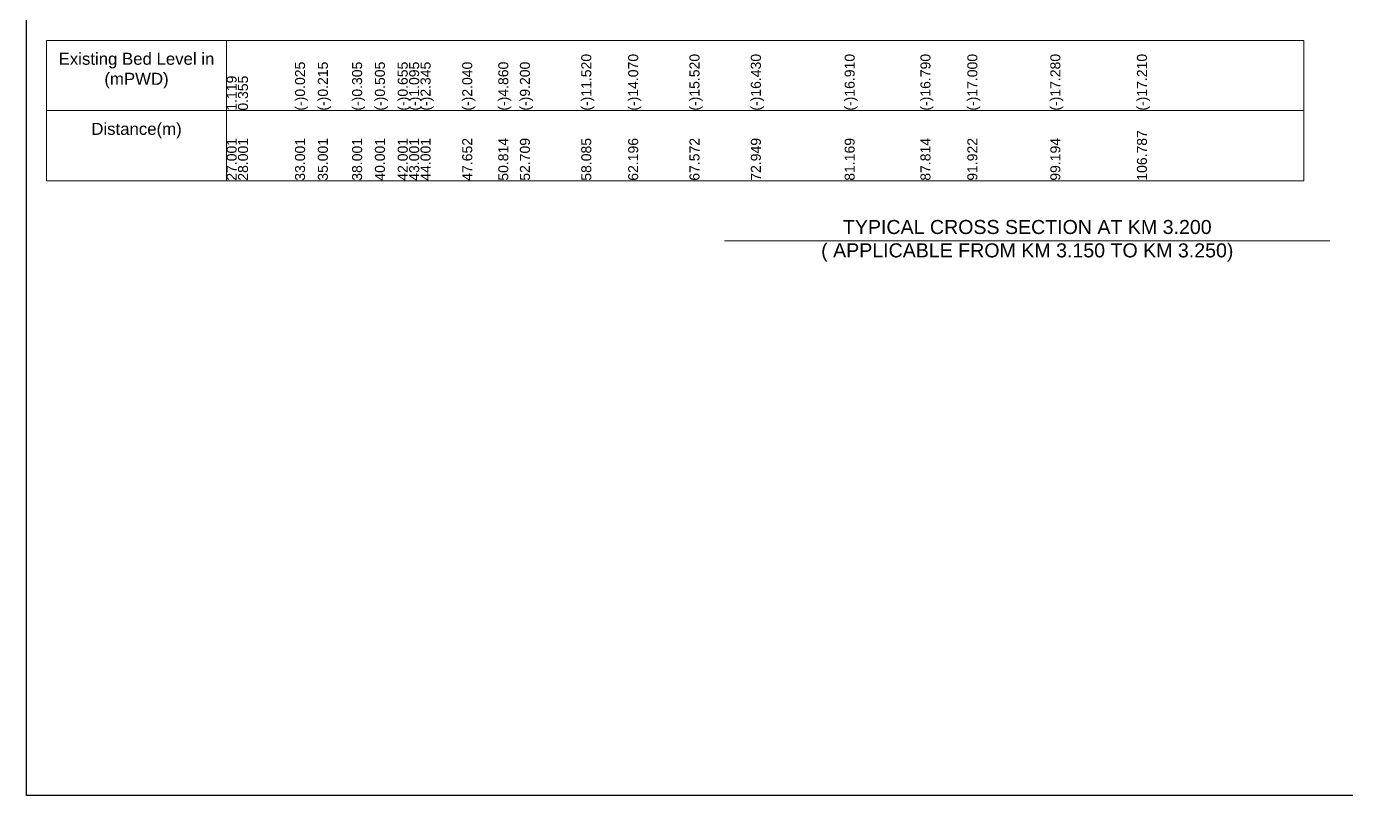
# Model space of a CAD drawing. Header units: inches. Extents: x 89000 to 1304432, y -10828 to 220529.
# Drawn here: x 671460 to 678055, y 172130 to 175971 of the extents above; entities that cross this region are included whole.
import ezdxf

# ---------------------------------------------------------------- set-up
doc = ezdxf.new("R2010")
doc.units = ezdxf.units.IN
doc.header["$LTSCALE"] = 7
doc.header["$MEASUREMENT"] = 0
for name, color, linetype, lineweight in [('Cross section Data Border', 7, 'Continuous', 9), ('Cross Section Labels', 7, 'Continuous', 9), ('Long Section Labels', 7, 'Continuous', 9)]:
    doc.layers.add(name, color=color, linetype=linetype, lineweight=lineweight)
doc.styles.get("Standard").update_dxf_attribs({"font": 'arial.ttf'})

msp = doc.modelspace()

# ---------------------------------------------------------------- linework, layer by layer
msp.add_lwpolyline([(671459.68143, 179200.63194), (681459.68143, 179200.63194), (681459.68143, 172129.63194), (671459.68143, 172129.63194)], close=True)
at = {"layer": 'Cross section Data Border'}
msp.add_lwpolyline([(671559.68143, 175900.63194), (677840.68609, 175900.63194), (677840.68609, 175200.63194), (671559.68143, 175200.63194)], close=True, dxfattribs=at)
for points in [[(672459.68143, 175900.63194), (672459.68143, 175200.63194)], [(671559.68143, 175550.63194), (677840.68609, 175550.63194)]]:
    msp.add_lwpolyline(points, dxfattribs=at)
at = {"layer": 'Cross Section Labels'}
msp.add_lwpolyline([(674947.68143, 174900.63194), (676459.68143, 174900.63194), (677971.68143, 174900.63194)], dxfattribs=at)

# ---------------------------------------------------------------- texts
at = {"layer": 'Cross section Data Border', "char_height": 60, "width": 800, "attachment_point": 5}
for s, insert in [('Existing Bed Level in (mPWD)', (672009.68143, 175750.63194)), ('Distance(m)', (672009.68143, 175450.63194))]:
    msp.add_mtext(s, dxfattribs=dict(at, insert=insert))
at = {"layer": 'Cross Section Labels', "insert": (676459.68143, 174900.63194), "char_height": 70, "attachment_point": 5}
msp.add_mtext('TYPICAL CROSS SECTION AT KM 3.200^J( APPLICABLE FROM KM 3.150 TO KM 3.250)', dxfattribs=at)
at = {"layer": 'Long Section Labels', "char_height": 50, "attachment_point": 1, "rotation": 90}
for s, insert in [('(-)11.520', (674231.46994, 175550.63194)), ('(-)14.070', (674465.78641, 175550.63194)), ('(-)15.520', (674772.21711, 175550.63194)), ('(-)16.430', (675078.72507, 175550.63194)), ('(-)16.910', (675547.28347, 175550.63194)), ('(-)16.790', (675926.01771, 175550.63194)), ('(-)17.000', (676160.20393, 175550.63194)), ('(-)17.280', (676574.71088, 175550.63194)), ('(-)17.210', (677007.47832, 175550.63194)), ('(-)0.025', (672801.6924, 175550.63194)), ('(-)0.215', (672915.68384, 175550.63194)), ('(-)0.305', (673086.68932, 175550.63194)), ('(-)0.505', (673200.69908, 175550.63194)), ('(-)0.655', (673314.70884, 175550.63194)), ('(-)1.095', (673371.70456, 175550.63194)), ('(-)2.345', (673428.70028, 175550.63194)), ('(-)2.040', (673636.77815, 175550.63194)), ('(-)4.860', (673817.0187, 175550.63194)), ('(-)9.200', (673925.0384, 175550.63194)), ('1.119', (672459.68143, 175550.63194)), ('0.355', (672516.67716, 175550.63194)), ('106.787', (677007.47832, 175200.63194)), ('27.001', (672459.68143, 175200.63194)), ('28.001', (672516.67716, 175200.63194)), ('33.001', (672801.6924, 175200.63194)), ('35.001', (672915.68384, 175200.63194)), ('38.001', (673086.68932, 175200.63194)), ('40.001', (673200.69908, 175200.63194)), ('42.001', (673314.70884, 175200.63194)), ('43.001', (673371.70456, 175200.63194)), ('44.001', (673428.70028, 175200.63194)), ('47.652', (673636.77815, 175200.63194)), ('50.814', (673817.0187, 175200.63194)), ('52.709', (673925.0384, 175200.63194)), ('58.085', (674231.46994, 175200.63194)), ('62.196', (674465.78641, 175200.63194)), ('67.572', (674772.21711, 175200.63194)), ('72.949', (675078.72507, 175200.63194)), ('81.169', (675547.28347, 175200.63194)), ('87.814', (675926.01771, 175200.63194)), ('91.922', (676160.20393, 175200.63194)), ('99.194', (676574.71088, 175200.63194))]:
    msp.add_mtext(s, dxfattribs=dict(at, insert=insert))

doc.saveas('drawing.dxf')
